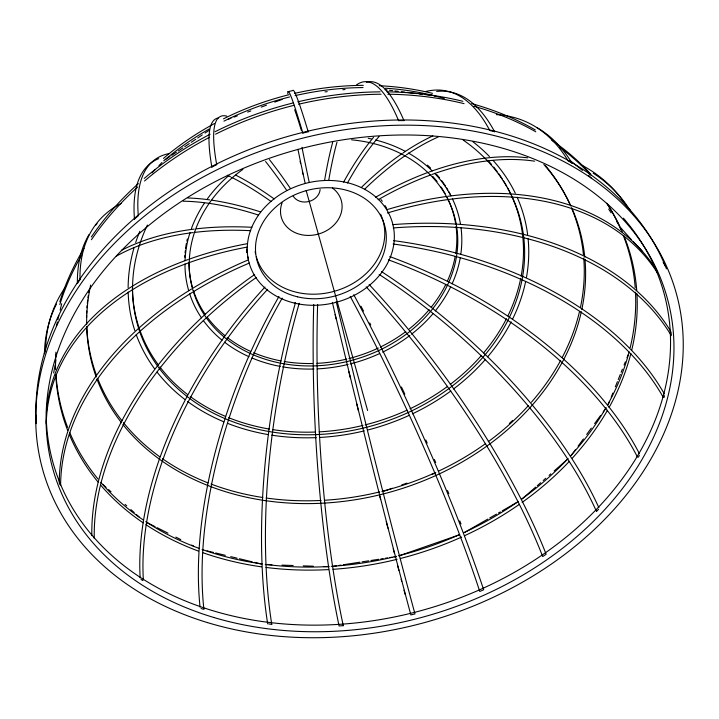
<?xml version="1.0" encoding="UTF-8"?>
<svg xmlns="http://www.w3.org/2000/svg" width="719" height="719" viewBox="0 0 719 719"><rect width="100%" height="100%" fill="white"/><g stroke="black" fill="none" stroke-linecap="round" stroke-linejoin="round"><path stroke-width="1.08" d="M55.057 365.252L53.655 372.945M55.354 363.032L55.785 359.707M56.361 326.264L57.376 321.968M57.88 319.82L58.895 315.524M60.153 310.159L61.672 303.715M664.041 397.472L664.527 395.675M608.274 404.509L609.514 401.391M611.177 397.239L612.84 393.077M615.338 386.849L617.414 381.645M618.241 379.569L620.326 374.374M621.153 372.298L622.402 369.18M624.065 365.018L625.314 361.9M626.977 357.747L628.217 354.629M638.382 457.158L639.362 455.495M77.337 283.52L79.935 279.664M571.47 455.172L575.434 449.752M578.085 446.148L583.379 438.932M586.686 434.42L591.315 428.102M594.622 423.59L600.581 415.474M603.223 411.87L605.874 408.257M152.06 172.902L155.097 169.702M158.908 165.694L161.955 162.485M596.473 511.497L598.559 509.322M509.322 423.473L512.602 420.507M522.183 498.878L535.646 487.114M537.327 485.649L540.697 482.701M543.213 480.499L545.739 478.297M549.109 475.349L550.79 473.884M554.16 470.945L567.624 459.18M134.417 219.106L138.3 215.772A334.29 104.372 53.2 0 1 168.848 153.605M165.325 159.645L169.945 156.553M171.787 155.322L176.416 152.23M178.258 150.99L182.878 147.898M184.729 146.667L189.349 143.575M191.2 142.335L195.82 139.243M197.662 138.012L202.282 134.92M205.059 133.069L208.753 130.588M464.798 532.276L487.85 519.064M489.765 517.959L496.487 514.112M498.411 513.006L500.334 511.91M502.248 510.805L516.655 502.545M211.835 167.078L216.689 164.633M227.833 119.399L230.97 118.249M234.097 117.089L237.234 115.939M247.678 112.092L250.805 110.942M261.249 107.095L266.47 105.172M274.82 102.098L282.136 99.411M382.993 491.535L392.367 488.246M401.741 484.957L406.945 483.132M431.93 474.351L435.058 473.255M400.6 555.284L458.749 535.026M287.986 91.699L292.741 90.549A335.09 9.662 76.1 0 1 308.226 131.811M302.843 133.051L308.208 131.757M333.391 566.284L336.699 565.772M338.91 565.431L341.121 565.089M343.322 564.748L359.886 562.195M362.097 561.854L368.721 560.829M370.932 560.487L378.661 559.292M380.863 558.951L383.074 558.609M385.285 558.268L387.496 557.926M389.698 557.585L391.909 557.243M394.12 556.901L396.322 556.56M324.979 91.906L327.217 91.637M342.828 89.758L345.057 89.489M343.269 625.665L339.071 625.952A325.752 64.791 87.4 0 1 313.25 366.295M398.614 120.594L403.97 120.567M265.248 564.541L271.953 564.774M282.01 565.125L293.19 565.511M303.247 565.862L313.313 566.212M323.37 566.563L327.837 566.716M384.971 89.731L387.173 90.001M389.383 90.261L392.691 90.666M394.893 90.936L398.2 91.331M401.517 91.735L404.824 92.131M407.026 92.4L416.957 93.605M419.159 93.865L422.466 94.27M424.677 94.54L433.494 95.6M268.717 623.948L271.782 624.326M207.072 550.889L213.525 552.453M215.682 552.974L225.362 555.329M230.736 556.632L237.189 558.196M239.346 558.717L252.252 561.854M254.4 562.375L260.853 563.939M494.627 131.703L489.792 130.507A333.984 119.965 -80.5 0 0 426.223 91.385M434.582 95.888L444.306 98.467M201.122 608.481L203.001 609.119M147.188 522.659L155.088 526.641M157.066 527.638L167.931 533.121M175.831 537.102L180.775 539.592M191.64 545.074L193.618 546.072M572.018 163.078L568.109 160.831A332.771 164.732 -66.9 0 0 496.335 114.618M141.059 579.451L142.668 580.485M570.23 160.616L582.453 170.394M102.781 484.399L106.079 487.356M108.56 489.576L111.032 491.796M125.07 504.379L126.724 505.861M130.849 509.564L134.156 512.521M136.628 514.741L139.109 516.961M588.564 175.283L591.674 178.447M631.156 239.436L620.776 227.815M633.457 241.872L642.624 251.632M630.32 210.523L627.597 207.503A331.441 198.102 -51.1 0 0 580.925 164.732M608.696 209.094L611.114 212.842M616.551 221.263L618.358 224.067M656.474 270.335L657.193 272.07M665.048 265.356L666.477 268.843M59.947 484.696L59.255 482.997A321.258 217.192 -12.4 0 1 191.515 289.029M306.177 190.526L367.607 410.531M671.07 332.016L671.258 335.674M36.085 419.833L36.274 423.671M248.226 258.552A74.111 61.259 -15.6 0 1 247.722 256.485M246.968 252.252A74.111 61.259 -15.6 0 1 246.635 249.017M385.042 205.589A74.111 61.259 -15.6 0 1 386.696 208.375M332.43 188.01A31.133 26.145 -15.6 0 1 336.528 222.099A31.133 26.145 -15.6 0 1 297.441 233.576A31.133 26.145 -15.6 0 1 282.091 202.794M320.126 189.555A14.371 12.187 -15.6 0 1 308.667 201.563A14.371 12.187 -15.6 0 1 293.19 196.098M351.591 139.837A135.9 111.445 -15.6 0 1 444.441 291.069A135.9 111.445 -15.6 0 1 238.187 347.079A135.9 111.445 -15.6 0 1 242.923 169.351M461.005 227.653A140.088 114.887 -15.6 0 1 460.789 254.382M460.277 257.609A140.088 114.887 -15.6 0 1 452.071 283.87M450.687 286.818A140.088 114.887 -15.6 0 1 435.238 310.985M433.162 313.502A140.088 114.887 -15.6 0 1 411.583 334.155M409.848 335.485A140.088 114.887 -15.6 0 1 382.652 352.13M379.668 353.532A140.088 114.887 -15.6 0 1 350.225 363.931M348.086 364.461A140.088 114.887 -15.6 0 1 317.25 368.883M313.969 369.018A140.088 114.887 -15.6 0 1 282.396 366.807M280.257 366.42A140.088 114.887 -15.6 0 1 251.938 357.981M248.972 356.696A140.088 114.887 -15.6 0 1 224.616 342.226M222.09 340.231A140.088 114.887 -15.6 0 1 203.315 320.467M201.455 317.816A140.088 114.887 -15.6 0 1 189.681 293.882M188.711 290.719A140.088 114.887 -15.6 0 1 184.972 263.981M185.035 260.655A140.088 114.887 -15.6 0 1 190.023 232.668M191.425 228.57A140.088 114.887 -15.6 0 1 204.277 203.315M207.423 198.786A140.088 114.887 -15.6 0 1 228.741 175.58M368.245 138.3A140.088 114.887 -15.6 0 1 371.39 138.965M375.651 139.989A140.088 114.887 -15.6 0 1 405.516 151.457M408.428 153.057A140.088 114.887 -15.6 0 1 432.254 170.915M434.591 173.279A140.088 114.887 -15.6 0 1 450.903 195.865M452.404 198.839A140.088 114.887 -15.6 0 1 460.519 224.382M184.783 257.267A139.747 114.743 -15.6 0 1 184.9 255.137M185.071 252.998A139.747 114.743 -15.6 0 1 185.286 250.85M185.556 248.693A139.747 114.743 -15.6 0 1 186.419 243.283M186.85 241.117A139.747 114.743 -15.6 0 1 187.335 238.96M427.41 165.127A139.747 114.743 -15.6 0 1 430.564 168.048M436.721 174.501A139.747 114.743 -15.6 0 1 439.624 177.961M441.691 180.64A139.747 114.743 -15.6 0 1 445.519 186.14M446.706 188.01A139.747 114.743 -15.6 0 1 447.838 189.897M448.917 191.802A139.747 114.743 -15.6 0 1 450.454 194.669M456.026 226.449A135.576 111.301 -15.6 0 1 455.72 253.34M455.172 256.548A135.576 111.301 -15.6 0 1 447.506 280.832M445.645 284.769A135.576 111.301 -15.6 0 1 431.247 307.139M429.162 309.673A135.576 111.301 -15.6 0 1 409.228 328.951M405.759 331.63A135.576 111.301 -15.6 0 1 380.324 347.088M378.338 348.041A135.576 111.301 -15.6 0 1 348.895 358.547M346.747 359.078A135.576 111.301 -15.6 0 1 316.962 363.347M312.576 363.499A135.576 111.301 -15.6 0 1 284.194 361.495M280.994 360.92A135.576 111.301 -15.6 0 1 253.663 352.732M250.688 351.438A135.576 111.301 -15.6 0 1 227.204 337.427M224.67 335.413A135.576 111.301 -15.6 0 1 207.243 317.187M205.364 314.562A135.576 111.301 -15.6 0 1 193.429 290.539M192.467 287.393A135.576 111.301 -15.6 0 1 188.908 262.588M432.703 176.326A135.576 111.301 -15.6 0 1 437.071 181.556M441.044 187.03A135.576 111.301 -15.6 0 1 445.106 193.645M447.164 197.536A135.576 111.301 -15.6 0 1 455.711 224.256M528.114 238.816A202.839 164.489 -15.6 0 1 526.47 277.336M525.634 281.578A202.839 164.489 -15.6 0 1 512.656 318.921M511.191 321.842A202.839 164.489 -15.6 0 1 487.707 356.795M485.55 359.293A202.839 164.489 -15.6 0 1 453.545 388.961M450.885 390.947A202.839 164.489 -15.6 0 1 412.364 413.865M409.363 415.267A202.839 164.489 -15.6 0 1 367.562 430.061M364.362 430.852A202.839 164.489 -15.6 0 1 319.506 437.467M316.216 437.619A202.839 164.489 -15.6 0 1 271.746 435.166M268.493 434.636A202.839 164.489 -15.6 0 1 227.869 423.455M223.807 421.81A202.839 164.489 -15.6 0 1 187.551 401.472M184.9 399.494A202.839 164.489 -15.6 0 1 157.057 372.074M154.423 368.577A202.839 164.489 -15.6 0 1 136.242 334.668M134.812 330.533A202.839 164.489 -15.6 0 1 128.171 292.031M128.135 287.573A202.839 164.489 -15.6 0 1 134.004 247.884M135.675 242.492A202.839 164.489 -15.6 0 1 139.837 231.293M473.048 141.85A202.839 164.489 -15.6 0 1 489.423 156.499M493.288 160.643A202.839 164.489 -15.6 0 1 515.262 193.177M517.132 197.195A202.839 164.489 -15.6 0 1 527.62 234.484M463.072 139.98A198.516 160.957 -15.6 0 1 486.475 353.074A198.516 160.957 -15.6 0 1 232.354 421.568A198.516 160.957 -15.6 0 1 147.404 225.065M512.045 196.898A198.022 160.759 -15.6 0 1 521.14 276.186M520.727 278.298A198.022 160.759 -15.6 0 1 507.938 315.794M506.473 318.715A198.022 160.759 -15.6 0 1 483.626 352.867M481.469 355.375A198.022 160.759 -15.6 0 1 450.265 384.377M447.604 386.364A198.022 160.759 -15.6 0 1 410.01 408.778M407.008 410.172A198.022 160.759 -15.6 0 1 365.144 424.893M363.014 425.414A198.022 160.759 -15.6 0 1 319.209 431.858M314.796 432.056A198.022 160.759 -15.6 0 1 272.501 429.576M269.248 429.045A198.022 160.759 -15.6 0 1 228.624 417.676M225.595 416.436A198.022 160.759 -15.6 0 1 190.193 396.475M187.578 394.515A198.022 160.759 -15.6 0 1 159.834 366.852M158.513 365.099A198.022 160.759 -15.6 0 1 139.144 328.017M138.803 326.974A198.022 160.759 -15.6 0 1 132.395 288.319M487.886 160.328A198.022 160.759 -15.6 0 1 491.589 164.525M493.719 167.114A198.022 160.759 -15.6 0 1 497.135 171.517M498.447 173.306A198.022 160.759 -15.6 0 1 502.177 178.779M503.354 180.631A198.022 160.759 -15.6 0 1 506.688 186.248M507.731 188.135A198.022 160.759 -15.6 0 1 510.175 192.899M583.738 258.022A252.171 201.437 -15.6 0 1 580.512 307.076M579.55 311.372A252.171 201.437 -15.6 0 1 562.231 357.451M560.685 360.354A252.171 201.437 -15.6 0 1 531.413 402.209M528.465 405.525A252.171 201.437 -15.6 0 1 488.327 441.619M485.649 443.56A252.171 201.437 -15.6 0 1 438.788 471.026M435.777 472.419A252.171 201.437 -15.6 0 1 381.852 491.365M379.695 491.895A252.171 201.437 -15.6 0 1 324.386 500.271M321.06 500.451A252.171 201.437 -15.6 0 1 266.102 498.006M262.812 497.521A252.171 201.437 -15.6 0 1 211.053 484.058M207.971 482.871A252.171 201.437 -15.6 0 1 162.44 458.677M159.744 456.763A252.171 201.437 -15.6 0 1 123.425 422.583M122.068 420.885A252.171 201.437 -15.6 0 1 97.631 378.329M96.454 375.21A252.171 201.437 -15.6 0 1 86.774 327.325M86.595 317.483A252.171 201.437 -15.6 0 1 86.631 315.335M86.693 313.169A252.171 201.437 -15.6 0 1 86.783 311.003M86.972 307.741A252.171 201.437 -15.6 0 1 87.134 305.557M87.332 303.364A252.171 201.437 -15.6 0 1 87.673 300.066M87.934 297.873A252.171 201.437 -15.6 0 1 88.221 295.662M88.716 292.354A252.171 201.437 -15.6 0 1 89.084 290.143M545.478 165.622A252.171 201.437 -15.6 0 1 569.646 203.792M571.452 207.881A252.171 201.437 -15.6 0 1 583.442 254.715M584.987 259.334A252.827 201.688 -15.6 0 1 581.806 309.556M581.338 311.722A252.827 201.688 -15.6 0 1 380.863 494.546A252.827 201.688 -15.6 0 1 122.895 424.516M121.529 422.79A252.827 201.688 -15.6 0 1 96.921 378.994M96.166 376.927A252.827 201.688 -15.6 0 1 86.711 326.624M86.666 324.431A252.827 201.688 -15.6 0 1 90.657 285.03M543.834 164.48A252.827 201.688 -15.6 0 1 570.985 206.137M571.884 208.124A252.827 201.688 -15.6 0 1 584.781 257.15M163.456 158.387A256.665 205.059 -15.6 0 1 214.478 123.524M223.483 118.842A256.665 205.059 -15.6 0 1 289.02 94.71M294.422 93.416A256.665 205.059 -15.6 0 1 363.293 85.354M379.246 85.705A256.665 205.059 -15.6 0 1 432.461 93.344M163.716 160.804A257.33 205.319 -15.6 0 1 209.112 129.06M223.951 121.143A257.33 205.319 -15.6 0 1 289.667 96.948M295.096 95.654A257.33 205.319 -15.6 0 1 363.059 87.565M385.555 88.212A257.33 205.319 -15.6 0 1 435.615 96.067M246.977 252.576A74.048 61.232 -15.6 0 1 246.581 249.349M380.899 199.514A74.048 61.232 -15.6 0 1 382.274 201.257M380.567 214.235A65.869 54.464 -15.6 0 1 338.766 289.91A65.869 54.464 -15.6 0 1 256.332 256.908M255.542 253.735A65.869 54.464 -15.6 0 1 255.137 251.578M623.427 218.163A317.034 241.467 -15.6 0 1 449.159 601.875A317.034 241.467 -15.6 0 1 46.358 420.678M36.112 421.1A326.947 249.151 -15.6 0 1 303.858 132.152A326.947 249.151 -15.6 0 1 665.488 266.506M59.83 304.559A299.787 234.088 -15.6 0 1 81.705 255.128M91.43 239.724A299.787 234.088 -15.6 0 1 137.724 186.967M144.528 180.999A299.787 234.088 -15.6 0 1 209.58 137.266M215.574 134.192A299.787 234.088 -15.6 0 1 294.197 105.289M298.538 104.237A299.787 234.088 -15.6 0 1 381.088 94.216M387.829 94.225A299.787 234.088 -15.6 0 1 464.079 103.644M473.956 106.25A299.787 234.088 -15.6 0 1 535.772 131.793M559.688 147.278A299.787 234.088 -15.6 0 1 590.856 175.059M59.839 301.719A298.969 233.801 -15.6 0 1 83.988 248.441M91.34 237A298.969 233.801 -15.6 0 1 138.354 183.588M144.285 178.393A298.969 233.801 -15.6 0 1 210.137 134.237M215.107 131.703A298.969 233.801 -15.6 0 1 293.487 102.871M297.819 101.828A298.969 233.801 -15.6 0 1 380.117 91.852M386.84 91.861A298.969 233.801 -15.6 0 1 462.874 101.289M471.619 103.581A298.969 233.801 -15.6 0 1 535.304 129.932M551.752 140.268A298.969 233.801 -15.6 0 1 590.766 174.169M636.953 293.783A295.06 230.341 -15.6 0 1 631.686 350.27M630.887 353.469A295.06 230.341 -15.6 0 1 609.101 407.421M607.474 410.297A295.06 230.341 -15.6 0 1 572.369 458.084M569.349 461.337A295.06 230.341 -15.6 0 1 522.12 502.401M519.424 504.298A295.06 230.341 -15.6 0 1 464.654 535.664M461.634 537.039A295.06 230.341 -15.6 0 1 400.33 558.501M397.095 559.31A295.06 230.341 -15.6 0 1 333.05 569.313M328.619 569.583A295.06 230.341 -15.6 0 1 265.994 567.435M261.617 566.851A295.06 230.341 -15.6 0 1 202.425 552.534M198.3 551.042A295.06 230.341 -15.6 0 1 145.921 524.69M143.207 522.866A295.06 230.341 -15.6 0 1 100.876 485.37M98.054 482.027A295.06 230.341 -15.6 0 1 69.339 434.528M67.703 430.447A295.06 230.341 -15.6 0 1 55.866 376.253M55.579 369.611A295.06 230.341 -15.6 0 1 55.938 352.148M607.16 203.872A295.06 230.341 -15.6 0 1 622.321 231.895M624.038 236.012A295.06 230.341 -15.6 0 1 636.737 290.485M635.47 292.274A294.26 230.053 -15.6 0 1 630.204 347.583M629.134 351.843A294.26 230.053 -15.6 0 1 607.726 404.662M606.099 407.538A294.26 230.053 -15.6 0 1 570.347 456.089M568.1 458.515A294.26 230.053 -15.6 0 1 521.913 498.869M518.282 501.44A294.26 230.053 -15.6 0 1 463.719 532.716M459.666 534.559A294.26 230.053 -15.6 0 1 398.443 555.796M396.295 556.326A294.26 230.053 -15.6 0 1 331.297 566.365M329.086 566.5A294.26 230.053 -15.6 0 1 265.491 564.388M262.21 563.957A294.26 230.053 -15.6 0 1 202.12 549.478M198.992 548.354A294.26 230.053 -15.6 0 1 145.741 521.635M143 519.801A294.26 230.053 -15.6 0 1 100.768 482.314M97.964 478.98A294.26 230.053 -15.6 0 1 69.752 432.541M67.685 427.437A294.26 230.053 -15.6 0 1 55.956 374.437M55.543 363.446A294.26 230.053 -15.6 0 1 55.543 360.192M55.57 358.017A294.26 230.053 -15.6 0 1 55.669 354.737M606.854 203.27A294.26 230.053 -15.6 0 1 620.767 229.37M623.328 235.58A294.26 230.053 -15.6 0 1 635.201 287.888M203.917 609.478A323.343 160.822 -67 0 1 253.214 355.321M253.654 354.323A323.343 160.822 -67 0 1 282.208 298.133M200.053 607.151A323.838 160.184 -66.9 0 1 278.945 296.516M271.764 624.353A324.62 117.494 -80.6 0 1 284.059 364.245M284.284 363.167A324.62 117.494 -80.6 0 1 299.239 303.247M267.684 623.867A324.97 116.622 -80.5 0 1 280.347 363.571M280.572 362.493A324.97 116.622 -80.5 0 1 295.518 302.519M343.269 625.701A325.554 65.842 87.4 0 1 317.115 366.151M317.106 365.072A325.554 65.842 87.4 0 1 317.627 304.407M313.241 365.207A325.752 64.791 87.4 0 1 313.727 304.523M350.441 361.1A326.004 9.392 76.1 0 0 414.98 613.936L410.855 614.934A326.031 8.26 76.1 0 1 346.639 362.034M350.18 360.039A326.004 9.392 76.1 0 1 336.195 301.477M346.387 360.974A326.031 8.26 76.1 0 1 332.358 302.411M405.174 594.496A335 8.493 76.1 0 1 404.033 590.182M401.741 581.455A335 8.493 76.1 0 1 401.166 579.262M398.856 570.437A335 8.493 76.1 0 1 397.697 565.997M394.318 553.028A335 8.493 76.1 0 1 393.221 548.777M387.918 528.213A335 8.493 76.1 0 1 386.229 521.635M380.612 499.606A335 8.493 76.1 0 1 379.776 496.299M358.35 410.612A335 8.493 76.1 0 1 356.741 404.069M350.351 377.969A335 8.493 76.1 0 1 348.778 371.507M336.124 318.984A335 8.493 76.1 0 1 335.09 314.625M353.757 294.718A325.896 47.769 64.9 0 1 381.609 348.4M382.095 349.371A325.896 47.769 64.9 0 1 483.653 589.787L479.78 591.485A325.752 48.865 64.9 0 0 378.58 351.043M350.225 296.426A325.752 48.865 64.9 0 1 378.095 350.072M360.947 306.15A334.856 49.108 64.9 0 1 363.526 311.048M369.71 322.93A334.856 49.108 64.9 0 1 370.734 324.916M401.463 387.011A334.856 49.108 64.9 0 1 404.824 394.12M425.828 439.983A334.856 49.108 64.9 0 1 427.203 443.075M434.402 459.522A334.856 49.108 64.9 0 1 435.723 462.587M447.542 490.565A334.856 49.108 64.9 0 1 448.845 493.719M459.783 520.88A334.856 49.108 64.9 0 1 460.996 523.971M369.153 284.499A325.258 101.46 53.2 0 1 409.551 330.803M410.252 331.657A325.258 101.46 53.2 0 1 546.143 554.241L542.71 556.578A324.952 102.395 53.2 0 0 407.233 333.976M366.151 286.881A324.952 102.395 53.2 0 1 406.541 333.131M381.421 271.53A324.206 147.889 40.1 0 1 432.335 308.199M433.189 308.873A324.206 147.889 40.1 0 1 598.855 507.659M379.138 274.424A323.757 148.599 40.1 0 1 429.998 311.048M430.87 311.74A323.757 148.599 40.1 0 1 596.509 511.515M389.752 256.584A322.957 184.019 25 0 1 448.44 281.821M449.429 282.315A322.957 184.019 25 0 1 639.425 453.743M388.35 259.829A322.4 184.504 25.1 0 1 446.948 285.039M447.937 285.533A322.4 184.504 25.1 0 1 637.465 457.068M393.536 240.622A321.833 207.629 7.4 0 1 456.655 253.196M457.733 253.492A321.833 207.629 7.4 0 1 664.293 393.841M393.122 244.002A321.204 207.944 7.4 0 1 456.134 256.584M457.212 256.881A321.204 207.944 7.4 0 1 663.331 397.436M392.619 224.652A321.267 217.201 -12.5 0 1 456.134 224.103M457.248 224.175A321.267 217.201 -12.5 0 1 670.557 331.064M393.239 227.95A320.611 217.444 -12.5 0 1 456.664 227.447M457.778 227.528A320.611 217.444 -12.5 0 1 670.746 334.73M663.17 262.588A330.389 218.037 -32.7 0 1 664.994 265.374M386.849 209.687A321.555 212.06 -32.7 0 1 446.544 196.485M447.658 196.332A321.555 212.06 -32.7 0 1 655.935 269.364M387.424 212.995A320.917 212.339 -32.7 0 1 448.117 199.558M449.24 199.406A320.917 212.339 -32.7 0 1 657.382 272.843M593.229 173.225A330.848 198.534 -51.1 0 1 630.275 210.559M375.597 197.24A322.534 192.593 -51.1 0 1 428.164 172.371M429.234 171.976A322.534 192.593 -51.1 0 1 527.773 157.821M378.167 199.693A321.95 193.016 -51.1 0 1 430.726 174.933M431.804 174.537A321.95 193.016 -51.1 0 1 534.639 161.173M536.967 127.64A332.268 165.388 -67 0 1 571.973 163.123M361.396 187.398A323.766 160.085 -67 0 1 401.984 153.677M402.964 153.012A323.766 160.085 -67 0 1 432.829 135.918M364.731 189.133A323.28 160.723 -67 0 1 405.381 155.52M406.361 154.855A323.28 160.723 -67 0 1 438.293 136.934M436.676 91.43A333.616 120.864 -80.6 0 1 494.6 131.757M343.592 182.123A324.88 116.541 -80.5 0 1 369.099 142.829M369.728 142.029A324.88 116.541 -80.5 0 1 373.529 137.338M347.457 183.003A324.53 117.413 -80.6 0 1 379.084 136.475M356.597 84.842A334.82 66.66 87.4 0 1 398.605 120.648M366.348 82.281A334.614 67.748 87.4 0 1 403.961 120.621M324.611 180.325A325.653 64.737 87.4 0 1 332.681 142.308M328.736 180.271A325.446 65.788 87.4 0 1 336.959 142.272M302.87 174.133A335.117 8.493 76.1 0 1 302.357 171.751M300.605 163.59A335.117 8.493 76.1 0 1 300.12 161.308M287.807 93.767A335.117 8.493 76.1 0 1 302.852 133.105M305.099 183.102A325.923 8.251 76.1 0 1 297.945 149.291M294.655 109.746A325.923 8.251 76.1 0 1 301.441 130.669M309.17 182.114A325.896 9.383 76.1 0 1 301.971 147.296M211.871 167.123A334.82 50.276 64.9 0 1 218.252 118.015M216.716 164.678A334.973 49.153 64.9 0 1 226.773 116.118M265.563 161.505A325.644 48.82 64.9 0 1 286.719 190.391M269.4 159.582A325.788 47.733 64.9 0 1 290.44 188.54M134.462 219.142A333.967 105.334 53.2 0 1 158.656 158.629M227.321 175.265A324.853 102.314 53.2 0 1 230.601 176.847M231.698 177.395A324.853 102.314 53.2 0 1 271.072 201.5M235.769 175.157A325.168 101.379 53.2 0 1 274.173 198.92M77.391 283.547A332.708 152.832 40.1 0 1 89.075 234.52M95.582 225.326A332.708 152.832 40.1 0 1 97.047 223.636M79.989 279.691A333.167 152.095 40.1 0 1 121.143 203.459M183.138 201.203A323.685 148.509 40.2 0 1 258.121 214.954M187.677 197.968A324.134 147.79 40.1 0 1 209.678 199.882M211.88 200.197A324.134 147.79 40.1 0 1 260.368 211.853M56.45 304.056A331.27 189.717 25.1 0 0 44.425 353.82L45.558 349.793A331.845 189.214 25 0 1 65.654 286.773M116.316 256.162A322.346 184.423 25.1 0 1 192.98 232.588M194.13 232.453A322.346 184.423 25.1 0 1 250.688 230.691M121.403 250.374A322.903 183.929 25.1 0 1 194.184 229.1M196.386 228.831A322.903 183.929 25.1 0 1 251.947 227.294M46.268 424.093A321.177 207.881 7.4 0 1 188.01 263.046M189.079 262.651A321.177 207.881 7.4 0 1 247.012 247.12M46.447 412.364A321.806 207.566 7.4 0 1 188.099 259.55M189.178 259.164A321.806 207.566 7.4 0 1 247.201 243.687M36.148 419.833A330.659 213.444 7.4 0 1 36.336 415.339M60.603 485.325A320.611 217.435 -12.4 0 1 192.494 292.282M193.456 291.698A320.611 217.435 -12.4 0 1 249.367 263.046M192.476 288.445A321.258 217.192 -12.4 0 1 248.495 259.802M94.261 538.468A320.935 212.384 -32.7 0 1 205.724 318.391M206.542 317.636A320.935 212.384 -32.7 0 1 256.422 277.408M91.834 535.673A321.573 212.105 -32.7 0 1 203.792 315.596M204.609 314.832A321.573 212.105 -32.7 0 1 254.652 274.514M143.36 579.963A321.995 193.096 -51.1 0 1 226.494 339.79M227.141 338.901A321.995 193.096 -51.1 0 1 267.63 289.326M140.16 577.896A322.579 192.674 -51.1 0 1 223.762 337.606M224.409 336.708A322.579 192.674 -51.1 0 1 264.96 287.07M297.576 296.83A66.184 54.599 -15.6 0 0 385.483 229.019A66.184 54.599 -15.6 0 0 279.628 203.881A66.184 54.599 -15.6 0 0 297.576 296.83M294.35 303.067A74.408 61.385 -15.6 0 0 393.446 227.078A74.408 61.385 -15.6 0 0 274.586 198.462A74.408 61.385 -15.6 0 0 294.35 303.067M213.768 617.459A318.868 242.033 -15.6 0 0 673.721 338.263A318.868 242.033 -15.6 0 0 192.575 194.391A318.868 242.033 -15.6 0 0 213.768 617.459M207.539 622.618A328.835 249.736 -15.6 0 0 683.05 335.962A328.835 249.736 -15.6 0 0 187.866 185.772A328.835 249.736 -15.6 0 0 207.539 622.618"/></g></svg>
